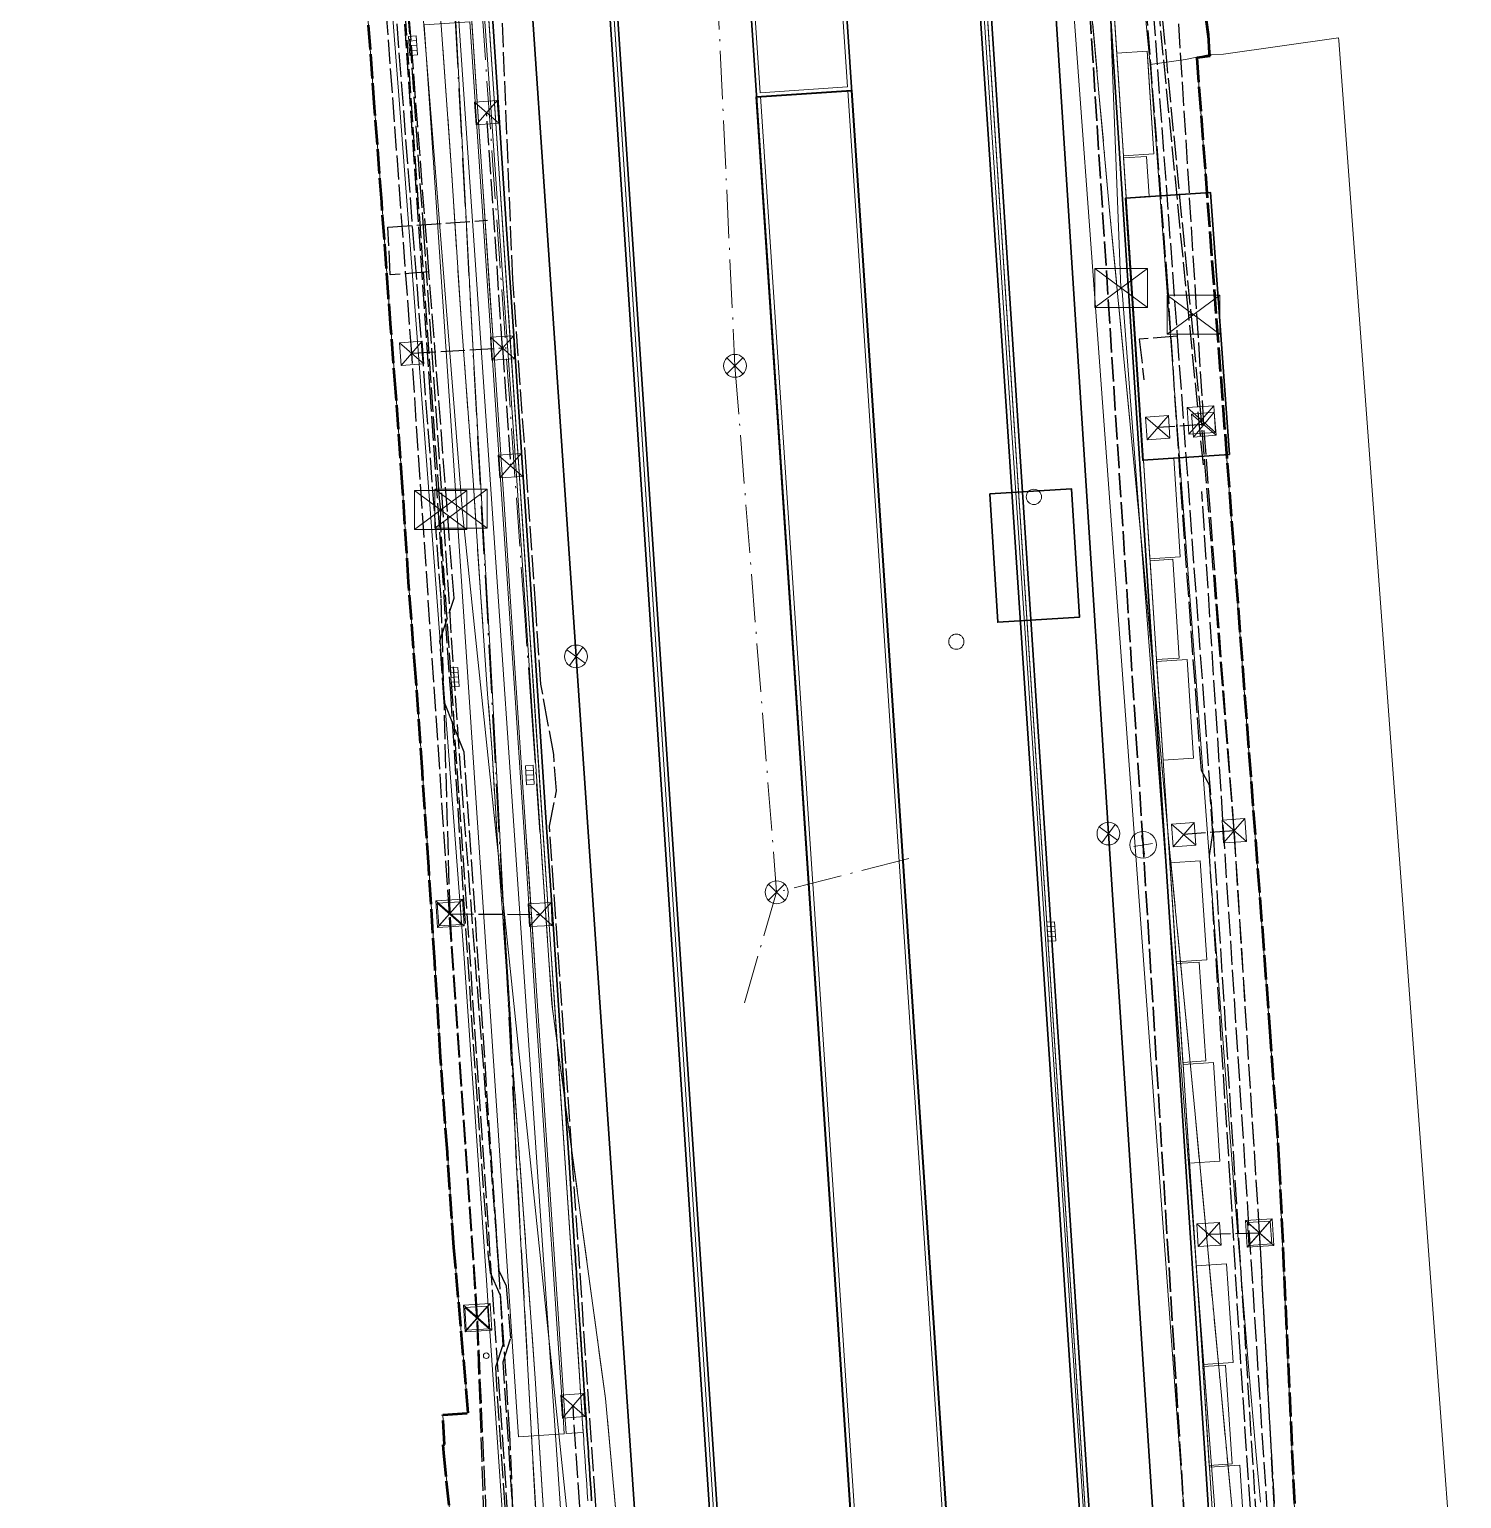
# Model space of a CAD drawing. Header units: metres. Extents: x 105014 to 106600, y 111320 to 118425.
# Drawn here: x 105847.7 to 105922.9, y 117466.5 to 117543.6 of the extents above; entities that cross this region are included whole.
import ezdxf

# ---------------------------------------------------------------- set-up
doc = ezdxf.new("R2010")
doc.units = ezdxf.units.M
doc.linetypes.add('DASHDOT', pattern=[3.556, 2.54, -0.508, 0, -0.508])
doc.linetypes.add('DASHED', pattern=[1.524, 1.27, -0.254])
for name, color, linetype, lineweight in [('00-BASE-LIMITE', 7, 'DASHED', 50), ('00-BASE-UE', 42, 'DASHED', 25), ('10-PAV-CALZADA-BRT', 12, 'CONTINUOUS', 30), ('10-PAV-CALZADA-MIXTA', 8, 'CONTINUOUS', 30), ('10-PAV-CICLORUTA', 76, 'CONTINUOUS', 18), ('10-PAV-ESTACION-TM', 1, 'CONTINUOUS', 40), ('10-PAV-PARADERO', 30, 'CONTINUOUS', 30), ('10-PAV-SARDINEL', 252, 'CONTINUOUS', 13), ('20-EP-ZONA-DURA', 253, 'CONTINUOUS', 13), ('20-EP-ZONA-VERDE', 84, 'CONTINUOUS', 13), ('30-RED-ENEL-NODOS', 11, 'CONTINUOUS', 13), ('30-RED-ENEL-PROY', 1, 'DASHED', 25), ('30-RED-ETB-CAMARA', 151, 'CONTINUOUS', 13), ('30-RED-ETB-EXIST', 145, 'CONTINUOUS', 13), ('30-RED-ETB-PROY', 5, 'DASHED', 25), ('30-RED-MOVISTAR-CAMARA', 141, 'CONTINUOUS', 13), ('30-RED-MOVISTAR-PROY', 4, 'DASHED', 25), ('30-RED-VANTI-EXIST', 52, 'CONTINUOUS', 13), ('30-RED-VANTI-PROY', 2, 'DASHED', 25), ('30-RED-VANTI-RETIRO', 8, 'DASHDOT', 13), ('35-RH-ACUE-MENOR-EXIST', 151, 'CONTINUOUS', 13), ('35-RH-ACUE-MENOR-PROY', 5, 'DASHED', 25), ('35-RH-ACUE-NODOS', 5, 'CONTINUOUS', 13), ('35-RH-ACUE-PJ-POZOS', 30, 'CONTINUOUS', 30), ('35-RH-PLUV-COLECTOR', 96, 'CONTINUOUS', 30), ('35-RH-PLUV-NODOS', 94, 'CONTINUOUS', 13), ('35-RH-PLUV-RETIRO', 8, 'DASHDOT', 13), ('36-RH-SAN-COLECTOR-PROY', 6, 'DASHED', 35), ('36-RH-SAN-POZOS', 216, 'CONTINUOUS', 13), ('60-PREDIAL-LOTE', 42, 'CONTINUOUS', 13)]:
    doc.layers.add(name, color=color, linetype=linetype, lineweight=lineweight)

# ---------------------------------------------------------------- blocks, each defined once
blk = doc.blocks.new('CAM_ETB_T_13')
for p, q in [((-1.375, -1.025), (1.375, 1.025)), ((-1.375, 1.025), (1.375, -1.025))]:
    blk.add_line(p, q)
blk.add_lwpolyline([(-1.375, -1.025), (1.375, -1.025), (1.375, 1.025), (-1.375, 1.025)], close=True)
blk = doc.blocks.new('CAJA_ENEL')
for p, q in [((-0.6, -0.6), (0.6, 0.6)), ((-0.6, 0.6), (0.6, -0.6))]:
    blk.add_line(p, q)
blk.add_lwpolyline([(-0.6, -0.6), (0.6, -0.6), (0.6, 0.6), (-0.6, 0.6)], close=True)
blk = doc.blocks.new('POSTE')
blk.add_circle((0, 0), 0.15)
blk = doc.blocks.new('CAM_MOV_CS_276')
for p, q in [((-0.7, -0.7), (0.7, 0.7)), ((-0.7, 0.7), (0.7, -0.7))]:
    blk.add_line(p, q)
blk.add_lwpolyline([(-0.7, -0.7), (0.7, -0.7), (0.7, 0.7), (-0.7, 0.7)], close=True)
blk = doc.blocks.new('NODO_ACUE')
blk.add_circle((0, 0), 0.4)
blk = doc.blocks.new('POZO_SAN')
for p, q in [((-0.5, 0), (0.5, 0)), ((0, -0.5), (0, 0.5))]:
    blk.add_line(p, q)
blk.add_circle((0, 0), 0.7)
blk = doc.blocks.new('SUMIDERO')
for p, q in [((-0.25, -0.2), (-0.25, 0.2)), ((0, -0.2), (0, 0.2)), ((0.25, -0.2), (0.25, 0.2))]:
    blk.add_line(p, q)
blk.add_lwpolyline([(-0.5, -0.2), (0.5, -0.2), (0.5, 0.2), (-0.5, 0.2)], close=True)
blk = doc.blocks.new('POZO_PLUV')
for p, q in [((-0.42, -0.42), (0.42, 0.42)), ((-0.42, 0.42), (0.42, -0.42))]:
    blk.add_line(p, q)
blk.add_circle((0, 0), 0.6)

msp = doc.modelspace()

# ---------------------------------------------------------------- linework, layer by layer
at = {"layer": '00-BASE-LIMITE'}
for points in [[(105904.6441, 117583.7621), (105905.1299, 117578.0757), (105905.3727, 117574.8583), (105905.6335, 117571.4003), (105905.7887, 117568.2609), (105906.0363, 117562.4095), (105906.9511, 117562.5121), (105907.0411, 117562.3301), (105908.1001, 117554.5159), (105908.6411, 117550.5251), (105908.9205, 117548.6571), (105909.6341, 117543.3631), (105909.6981, 117542.3861), (105909.7195, 117542.2317), (105909.0369, 117542.1365), (105912.8605, 117491.2627), (105913.3553, 117484.2497), (105914.5071, 117458.5561)], [(105869.9409, 117464.6333), (105869.5001, 117468.8971), (105869.4775, 117469.3269), (105869.5435, 117469.3305), (105869.4575, 117470.8975), (105870.7897, 117470.9929), (105870.0383, 117479.6871), (105869.6905, 117484.6769), (105869.3379, 117489.6651), (105869.0319, 117494.6569), (105868.7159, 117499.6467), (105868.3803, 117504.6349), (105868.0359, 117509.6223), (105867.6531, 117514.6083), (105867.3403, 117519.5993), (105866.9817, 117524.5851), (105866.7245, 117527.9547), (105866.6011, 117529.5707), (105866.2423, 117534.5579), (105865.8733, 117539.5441), (105865.5063, 117544.5311)]]:
    msp.add_lwpolyline(points, dxfattribs=at)
at = {"layer": '00-BASE-UE'}
for points in [[(105904.6441, 117583.7621), (105905.1299, 117578.0757), (105905.3727, 117574.8583), (105905.6335, 117571.4003), (105905.7887, 117568.2609), (105906.0363, 117562.4095), (105906.9511, 117562.5121), (105907.0411, 117562.3301), (105908.1001, 117554.5159), (105908.6411, 117550.5251), (105908.9205, 117548.6571), (105909.6341, 117543.3631), (105909.6981, 117542.3861), (105909.7195, 117542.2317), (105909.0369, 117542.1365), (105912.8605, 117491.2627), (105913.3553, 117484.2497), (105914.5071, 117458.5561)], [(105869.9409, 117464.6333), (105869.5001, 117468.8971), (105869.4775, 117469.3269), (105869.5435, 117469.3305), (105869.4575, 117470.8975), (105870.7897, 117470.9929), (105870.0383, 117479.6871), (105869.6905, 117484.6769), (105869.3379, 117489.6651), (105869.0319, 117494.6569), (105868.7159, 117499.6467), (105868.3803, 117504.6349), (105868.0359, 117509.6223), (105867.6531, 117514.6083), (105867.3403, 117519.5993), (105866.9817, 117524.5851), (105866.7245, 117527.9547), (105866.6011, 117529.5707), (105866.2423, 117534.5579), (105865.8733, 117539.5441), (105865.5063, 117544.5311)]]:
    msp.add_lwpolyline(points, dxfattribs=at)
at = {"layer": '10-PAV-CALZADA-BRT'}
for points in [[(105905.1241, 117329.6289), (105904.1029, 117342.0577), (105893.0977, 117507.61), (105890.2717, 117550.1217), (105890.1861, 117551.4089), (105890.1003, 117552.6957), (105890.0141, 117553.9819), (105889.9273, 117555.2675), (105889.8395, 117556.5523), (105889.7507, 117557.8345), (105889.6605, 117559.1177), (105889.5687, 117560.3999), (105889.4751, 117561.6815), (105888.7606, 117574.1956), (105888.4431, 117586.7261)], [(105911.4741, 117189.2018), (105890.3867, 117381.7125), (105890.3143, 117382.3755), (105890.2423, 117383.0382), (105888.2314, 117403.603), (105886.6443, 117424.2049), (105877.8369, 117556.2667), (105875.9939, 117583.9903)], [(105882.9785, 117584.4545), (105893.5419, 117425.5473), (105895.1807, 117404.3226), (105897.2725, 117383.1377), (105904.5071, 117317.0921), (105905.2214, 117308.7833), (105905.5469, 117300.4503), (105905.4831, 117292.1111), (105905.4192, 117283.7719), (105905.7447, 117275.4389), (105906.4589, 117267.1301), (105914.9533, 117189.5829), (105916.6047, 117177.2078), (105918.8371, 117164.9242), (105921.6455, 117152.7593)], [(105897.2563, 117550.5859), (105900.0885, 117507.9806), (105918.1927, 117235.6379)]]:
    msp.add_lwpolyline(points, dxfattribs=at)
at = {"layer": '10-PAV-CALZADA-MIXTA'}
for points in [[(105875.5457, 117584.6099), (105886.1051, 117426.2769), (105887.1478, 117412.2086), (105888.3981, 117398.1573), (105888.7381, 117394.6319), (105892.1176, 117359.5874), (105907.4615, 117200.4745), (105907.5158, 117199.9117), (105907.6165, 117198.8691), (105907.7719, 117197.2638), (105907.837, 117196.5939), (105907.9283, 117195.6584), (105908.0855, 117194.0531), (105908.1621, 117193.2764), (105908.2443, 117192.4481), (105908.4933, 117189.9595), (105909.0761, 117184.4347), (105909.5779, 117180.0187), (105910.2369, 117174.7261), (105910.8755, 117170.1035), (105911.6759, 117164.9269), (105912.4919, 117160.2355)], [(105901.8511, 117584.4067), (105901.9395, 117583.2057), (105902.0259, 117582.0057), (105902.1107, 117580.8065), (105902.1937, 117579.6085), (105902.2757, 117578.4087), (105902.3561, 117577.2133), (105902.4357, 117576.0191), (105902.5145, 117574.8259), (105902.5929, 117573.6337), (105902.6709, 117572.4427), (105908.8355, 117478.3238), (105909.4537, 117468.8855), (105910.3257, 117455.5724), (105911.9269, 117431.1261), (105912.5804, 117421.1473), (105913.4026, 117408.5933), (105915.2515, 117380.3655), (105916.0827, 117367.6759), (105916.7363, 117357.6973), (105917.8277, 117341.0329), (105918.4813, 117331.0543)], [(105918.4665, 117235.6525), (105896.4343, 117572.0341), (105896.3563, 117573.2251), (105896.2781, 117574.4161), (105896.1993, 117575.6071), (105896.1199, 117576.7979), (105896.0397, 117577.9887), (105895.9585, 117579.1795), (105895.8759, 117580.3703), (105895.7919, 117581.5609), (105895.7061, 117582.7513), (105895.6183, 117583.9417)], [(105877.2645, 117466.3871), (105877.2351, 117466.8277), (105877.2057, 117467.2681), (105877.1763, 117467.7087), (105877.1469, 117468.1491), (105877.1225, 117468.5133), (105877.1077, 117468.7335), (105877.0931, 117468.9537), (105877.0783, 117469.1739), (105877.0635, 117469.3943), (105877.0489, 117469.6145), (105877.0341, 117469.8347), (105877.0195, 117470.0549), (105877.0047, 117470.2751), (105876.9899, 117470.4955), (105876.9753, 117470.7157), (105876.9605, 117470.9359), (105876.9459, 117471.1561), (105876.9311, 117471.3763), (105876.9163, 117471.5967), (105876.9017, 117471.8169), (105876.8939, 117471.9319), (105876.8867, 117472.0419), (105876.8793, 117472.1521), (105876.8719, 117472.2621), (105876.8645, 117472.3723), (105876.8571, 117472.4825), (105876.8499, 117472.5925), (105876.8425, 117472.7027), (105876.8351, 117472.8127), (105876.8277, 117472.9229), (105876.8205, 117473.0331), (105876.8131, 117473.1431), (105876.8057, 117473.2533), (105876.7983, 117473.3633), (105876.7909, 117473.4735), (105876.7857, 117473.5525), (105876.7819, 117473.6075), (105876.7783, 117473.6625), (105876.7747, 117473.7175), (105876.7709, 117473.7727), (105876.7673, 117473.8277), (105876.7635, 117473.8829), (105876.7599, 117473.9379), (105876.7563, 117473.9929), (105876.7525, 117474.0479), (105876.7489, 117474.1031), (105876.7451, 117474.1581), (105876.7415, 117474.2131), (105876.7379, 117474.2681), (105876.7341, 117474.3233), (105876.7311, 117474.3693), (105876.7309, 117474.3727), (105876.7307, 117474.3761), (105876.7303, 117474.3795), (105876.7301, 117474.3829), (105876.7299, 117474.3865), (105876.7297, 117474.3899), (105876.7295, 117474.3933), (105876.7293, 117474.3967), (105876.7289, 117474.4001), (105876.7289, 117474.4037), (105876.7285, 117474.4071), (105876.7283, 117474.4105), (105876.7281, 117474.4139), (105876.7279, 117474.4175), (105876.7276, 117474.4219), (105876.7273, 117474.4255), (105876.7271, 117474.4294), (105876.7267, 117474.4341), (105876.7265, 117474.438), (105876.7262, 117474.4427), (105876.726, 117474.4465), (105876.7241, 117474.4733), (105876.7239, 117474.4778), (105876.7236, 117474.482), (105876.7217, 117474.5094), (105876.7214, 117474.5154), (105876.7209, 117474.5214), (105876.7205, 117474.5274), (105876.7201, 117474.5327), (105876.7197, 117474.5387), (105876.7193, 117474.5447), (105876.7189, 117474.5505), (105876.7185, 117474.5565), (105876.7181, 117474.5625), (105876.7177, 117474.5685), (105876.7173, 117474.5745), (105876.7169, 117474.5805), (105876.7165, 117474.5865), (105876.7161, 117474.5925), (105876.7157, 117474.5985), (105876.7153, 117474.6045), (105876.7149, 117474.6105), (105876.7145, 117474.6165), (105876.7141, 117474.6225), (105876.7113, 117474.6653), (105876.7081, 117474.7131), (105876.7049, 117474.7611), (105876.7017, 117474.8089), (105876.6985, 117474.8567), (105876.6953, 117474.9045), (105876.6921, 117474.9525), (105876.6889, 117475.0003), (105876.6857, 117475.0483), (105876.6825, 117475.0961), (105876.6793, 117475.1439), (105876.6761, 117475.1917), (105876.6729, 117475.2397), (105876.6697, 117475.2875), (105876.6665, 117475.3353), (105876.6617, 117475.4067), (105876.6553, 117475.5025), (105876.6489, 117475.5981), (105876.6425, 117475.6939), (105876.6361, 117475.7897), (105876.6297, 117475.8853), (105876.6233, 117475.9811), (105876.6169, 117476.0767), (105876.6105, 117476.1725), (105876.6041, 117476.2683), (105876.5977, 117476.3639), (105876.5913, 117476.4597), (105876.5849, 117476.5555), (105876.5785, 117476.6511), (105876.5721, 117476.7469), (105876.5651, 117476.8523), (105876.5523, 117477.0437), (105876.5395, 117477.2351), (105876.5267, 117477.4265), (105876.5139, 117477.6181), (105876.5011, 117477.8095), (105876.4883, 117478.0009), (105876.4755, 117478.1923), (105876.4627, 117478.3837), (105876.4499, 117478.5751), (105876.4371, 117478.7667), (105876.4243, 117478.9581), (105876.4115, 117479.1495), (105876.3987, 117479.3409), (105876.3859, 117479.5323), (105876.3731, 117479.7239), (105876.0783, 117484.1357), (105875.6689, 117490.2617), (105875.2593, 117496.3877), (105874.8499, 117502.5137), (105874.4405, 117508.6399), (105874.0309, 117514.7659), (105873.6215, 117520.8919), (105873.2121, 117527.0181), (105872.8027, 117533.1441), (105872.3931, 117539.2701), (105871.9837, 117545.3963)]]:
    msp.add_lwpolyline(points, dxfattribs=at)
at = {"layer": '10-PAV-CICLORUTA'}
msp.add_lwpolyline([(105871.4149, 117535.9133), (105871.9901, 117527.3077), (105872.5653, 117518.7021), (105873.1405, 117510.0965), (105873.7157, 117501.4909), (105874.2909, 117492.8853), (105874.8661, 117484.2797), (105875.4413, 117475.6741), (105875.7651, 117470.8283), (105875.8075, 117470.1945), (105875.8271, 117469.9013), (105873.4323, 117469.7413), (105872.3577, 117485.8187), (105871.1905, 117503.2833), (105870.0231, 117520.7479), (105868.8559, 117538.2125), (105868.4773, 117543.8761), (105870.8719, 117544.0361), (105871.4149, 117535.9133)], close=True, dxfattribs=at)
at = {"layer": '10-PAV-ESTACION-TM'}
msp.add_lwpolyline([(105893.8108, 117421.5582), (105893.4188, 117427.3986), (105891.9474, 117449.5341), (105891.2442, 117460.1119), (105885.9274, 117540.0936), (105890.9161, 117540.4274), (105893.0977, 117507.61), (105898.5115, 117426.1701), (105898.7997, 117421.8891), (105898.7961, 117421.8889), (105898.709, 117421.8831), (105893.8152, 117421.5569), (105893.8108, 117421.5582)], close=True, dxfattribs=at)
at = {"layer": '10-PAV-PARADERO'}
msp.add_lwpolyline([(105910.7614, 117521.3162), (105906.1988, 117521.0173), (105905.2973, 117534.7789), (105909.7577, 117535.08), (105910.7614, 117521.3162)], close=True, dxfattribs=at)
at = {"layer": '10-PAV-SARDINEL'}
for points in [[(105907.4615, 117200.4745), (105892.1176, 117359.5874), (105888.7381, 117394.6319), (105888.3981, 117398.1573), (105888.1553, 117400.7107), (105887.9194, 117403.2647), (105887.6904, 117405.8194), (105887.4682, 117408.3746), (105887.2528, 117410.9305), (105887.0444, 117413.4869), (105886.8428, 117416.0439), (105886.6481, 117418.6014), (105886.4602, 117421.1594), (105886.2792, 117423.7179), (105886.1051, 117426.2769), (105875.5457, 117584.6099)], [(105875.7453, 117584.6233), (105886.3047, 117426.2904), (105886.4788, 117423.7318), (105886.6597, 117421.1738), (105886.8475, 117418.6163), (105887.0422, 117416.0594), (105887.2438, 117413.5029), (105887.4522, 117410.947), (105887.6675, 117408.3917), (105887.8896, 117405.837), (105888.1186, 117403.2829), (105888.3545, 117400.7294), (105888.5972, 117398.1764), (105888.9372, 117394.6511), (105892.3167, 117359.6066), (105907.6606, 117200.4937)], [(105911.2753, 117189.18), (105890.1879, 117381.6908), (105888.9372, 117394.6511), (105888.5972, 117398.1764), (105888.3545, 117400.7294), (105888.1186, 117403.2829), (105887.8896, 117405.837), (105887.6675, 117408.3917), (105887.4522, 117410.947), (105887.2438, 117413.5029), (105887.0422, 117416.0594), (105886.8475, 117418.6163), (105886.6597, 117421.1738), (105886.4788, 117423.7318), (105886.3107, 117426.2019), (105886.3048, 117426.2904), (105877.6373, 117556.2534), (105875.7943, 117583.977)], [(105875.9939, 117583.9903), (105877.8369, 117556.2667), (105886.6443, 117424.2049), (105886.8195, 117421.6279), (105887.0013, 117419.0514), (105887.1897, 117416.4754), (105887.3848, 117413.8999), (105887.5865, 117411.3249), (105887.7948, 117408.7504), (105888.0098, 117406.1764), (105888.2314, 117403.603), (105888.4596, 117401.0302), (105888.6944, 117398.458), (105888.9358, 117395.8864), (105889.1839, 117393.3154), (105889.4386, 117390.7451), (105889.6999, 117388.1755), (105889.9678, 117385.6065), (105890.2423, 117383.0382), (105890.3143, 117382.3755), (105890.3867, 117381.7125), (105911.4741, 117189.2018)], [(105918.4813, 117331.0543), (105917.8277, 117341.0329), (105916.7363, 117357.6973), (105916.0827, 117367.6759), (105915.2515, 117380.3655), (105913.4026, 117408.5933), (105912.5804, 117421.1473), (105911.9269, 117431.1261), (105910.3257, 117455.5724), (105909.4537, 117468.8855), (105908.8355, 117478.3238), (105902.6709, 117572.4427), (105902.5929, 117573.6337), (105902.5145, 117574.8259), (105902.4357, 117576.0191), (105902.3561, 117577.2133), (105902.2757, 117578.4087), (105902.1937, 117579.6085), (105902.1107, 117580.8065), (105902.0259, 117582.0057), (105901.9395, 117583.2057), (105901.8511, 117584.4067)], [(105902.0506, 117584.4216), (105902.139, 117583.2203), (105902.2254, 117582.02), (105902.3102, 117580.8205), (105902.3932, 117579.6222), (105902.4752, 117578.4222), (105902.5557, 117577.2267), (105902.6353, 117576.0324), (105902.7141, 117574.8391), (105902.7925, 117573.6468), (105902.8705, 117572.4558), (105909.0351, 117478.3369), (105909.6533, 117468.8986), (105910.5253, 117455.5855), (105912.1265, 117431.1392), (105912.78, 117421.1604), (105913.6022, 117408.6064), (105915.4511, 117380.3786), (105916.2823, 117367.689), (105916.9359, 117357.7104), (105918.0273, 117341.046), (105918.6809, 117331.0674)], [(105918.2669, 117235.6394), (105896.2347, 117572.021), (105896.1567, 117573.212), (105896.0785, 117574.403), (105895.9997, 117575.5939), (105895.9204, 117576.7846), (105895.8402, 117577.9752), (105895.759, 117579.1658), (105895.6764, 117580.3564), (105895.5924, 117581.5467), (105895.5066, 117582.7368), (105895.4189, 117583.9269)], [(105895.6183, 117583.9417), (105895.7061, 117582.7513), (105895.7919, 117581.5609), (105895.8759, 117580.3703), (105895.9585, 117579.1795), (105896.0397, 117577.9887), (105896.1199, 117576.7979), (105896.1993, 117575.6071), (105896.2781, 117574.4161), (105896.3563, 117573.2251), (105896.4343, 117572.0341), (105918.4665, 117235.6525)], [(105918.1927, 117235.6379), (105900.0885, 117507.9806), (105897.2563, 117550.5859)], [(105897.4559, 117550.5992), (105900.2881, 117507.9939), (105909.8176, 117364.6403)], [(105877.065, 117466.3738), (105877.0355, 117466.8144), (105877.0061, 117467.2548), (105876.9767, 117467.6954), (105876.9473, 117468.1358), (105876.923, 117468.4999), (105876.9082, 117468.7202), (105876.8936, 117468.9404), (105876.8788, 117469.1605), (105876.8639, 117469.381), (105876.8494, 117469.6012), (105876.8346, 117469.8214), (105876.82, 117470.0416), (105876.8052, 117470.2617), (105876.7903, 117470.4822), (105876.7758, 117470.7024), (105876.761, 117470.9226), (105876.7464, 117471.1428), (105876.7316, 117471.3629), (105876.7167, 117471.5834), (105876.7022, 117471.8036), (105876.6944, 117471.9186), (105876.6871, 117472.0287), (105876.6798, 117472.1387), (105876.6724, 117472.2487), (105876.6649, 117472.3589), (105876.6575, 117472.4693), (105876.6503, 117472.5793), (105876.643, 117472.6893), (105876.6356, 117472.7993), (105876.6281, 117472.9097), (105876.621, 117473.0199), (105876.6136, 117473.1297), (105876.6081, 117473.2186), (105876.6062, 117473.2399), (105876.6055, 117473.2533), (105876.5988, 117473.3499), (105876.5913, 117473.4603), (105876.5862, 117473.5391), (105876.5824, 117473.5941), (105876.5787, 117473.6494), (105876.5752, 117473.7041), (105876.5714, 117473.7593), (105876.5678, 117473.8143), (105876.564, 117473.8695), (105876.5603, 117473.9248), (105876.5568, 117473.9795), (105876.553, 117474.0345), (105876.5494, 117474.0897), (105876.5456, 117474.1447), (105876.5419, 117474.2), (105876.5384, 117474.2547), (105876.5346, 117474.31), (105876.5319, 117474.3527), (105876.5316, 117474.3566), (105876.5311, 117474.3624), (105876.5306, 117474.3678), (105876.5305, 117474.3721), (105876.5302, 117474.3764), (105876.53, 117474.3829), (105876.529, 117474.3976), (105876.5284, 117474.4047), (105876.528, 117474.4105), (105876.5274, 117474.4176), (105876.527, 117474.4246), (105876.5267, 117474.4285), (105876.5265, 117474.4326), (105876.5246, 117474.4592), (105876.5242, 117474.4666), (105876.5221, 117474.4975), (105876.5217, 117474.5044), (105876.5213, 117474.5081), (105876.521, 117474.5132), (105876.5206, 117474.5185), (105876.5201, 117474.5254), (105876.5198, 117474.5312), (105876.5194, 117474.537), (105876.5189, 117474.5432), (105876.5185, 117474.5492), (105876.5181, 117474.5552), (105876.5177, 117474.5612), (105876.5173, 117474.5672), (105876.5169, 117474.5732), (105876.5165, 117474.5792), (105876.5161, 117474.5852), (105876.5157, 117474.5912), (105876.5153, 117474.5972), (105876.5149, 117474.6032), (105876.5145, 117474.6093), (105876.5117, 117474.6521), (105876.5085, 117474.6998), (105876.5053, 117474.7478), (105876.5021, 117474.7955), (105876.4989, 117474.8433), (105876.4957, 117474.8912), (105876.4925, 117474.9392), (105876.4893, 117474.987), (105876.4861, 117475.035), (105876.4829, 117475.0827), (105876.4797, 117475.1305), (105876.4765, 117475.1784), (105876.4733, 117475.2264), (105876.4701, 117475.2741), (105876.467, 117475.3219), (105876.4622, 117475.3934), (105876.4557, 117475.4892), (105876.4493, 117475.5848), (105876.4429, 117475.6806), (105876.4365, 117475.7764), (105876.4301, 117475.872), (105876.4237, 117475.9678), (105876.4173, 117476.0634), (105876.4109, 117476.1592), (105876.4045, 117476.255), (105876.3981, 117476.3506), (105876.3917, 117476.4464), (105876.3853, 117476.5422), (105876.3789, 117476.6378), (105876.3725, 117476.7336), (105876.3655, 117476.839), (105876.3527, 117477.0304), (105876.3399, 117477.2218), (105876.3271, 117477.4132), (105876.3143, 117477.6048), (105876.3015, 117477.7962), (105876.2887, 117477.9876), (105876.2759, 117478.179), (105876.2631, 117478.3704), (105876.2503, 117478.5618), (105876.2375, 117478.7534), (105876.2247, 117478.9448), (105876.2119, 117479.1362), (105876.1991, 117479.3276), (105876.1863, 117479.519), (105876.1735, 117479.7106), (105875.8787, 117484.1224), (105875.4693, 117490.2484), (105875.0597, 117496.3744), (105874.6503, 117502.5004), (105874.2409, 117508.6266), (105873.8313, 117514.7526), (105873.4219, 117520.8786), (105873.0125, 117527.0048), (105872.6031, 117533.1308), (105872.1935, 117539.2568), (105871.7841, 117545.383)], [(105871.9837, 117545.3963), (105872.3931, 117539.2701), (105872.8027, 117533.1441), (105873.2121, 117527.0181), (105873.6215, 117520.8919), (105874.0309, 117514.7659), (105874.4405, 117508.6399), (105874.8499, 117502.5137), (105875.2593, 117496.3877), (105875.6689, 117490.2617), (105876.0783, 117484.1357), (105876.3731, 117479.7239), (105876.3859, 117479.5323), (105876.3987, 117479.3409), (105876.4115, 117479.1495), (105876.4243, 117478.9581), (105876.4371, 117478.7667), (105876.4499, 117478.5751), (105876.4627, 117478.3837), (105876.4755, 117478.1923), (105876.4883, 117478.0009), (105876.5011, 117477.8095), (105876.5139, 117477.6181), (105876.5267, 117477.4265), (105876.5395, 117477.2351), (105876.5523, 117477.0437), (105876.5651, 117476.8523), (105876.5721, 117476.7469), (105876.5785, 117476.6511), (105876.5849, 117476.5555), (105876.5913, 117476.4597), (105876.5977, 117476.3639), (105876.6041, 117476.2683), (105876.6105, 117476.1725), (105876.6169, 117476.0767), (105876.6233, 117475.9811), (105876.6297, 117475.8853), (105876.6361, 117475.7897), (105876.6425, 117475.6939), (105876.6489, 117475.5981), (105876.6553, 117475.5025), (105876.6617, 117475.4067), (105876.6665, 117475.3353), (105876.6697, 117475.2875), (105876.6729, 117475.2397), (105876.6761, 117475.1917), (105876.6793, 117475.1439), (105876.6825, 117475.0961), (105876.6857, 117475.0483), (105876.6889, 117475.0003), (105876.6921, 117474.9525), (105876.6953, 117474.9045), (105876.6985, 117474.8567), (105876.7017, 117474.8089), (105876.7049, 117474.7611), (105876.7081, 117474.7131), (105876.7113, 117474.6653), (105876.7141, 117474.6225), (105876.7145, 117474.6165), (105876.7149, 117474.6105), (105876.7153, 117474.6045), (105876.7157, 117474.5985), (105876.7161, 117474.5925), (105876.7165, 117474.5865), (105876.7169, 117474.5805), (105876.7173, 117474.5745), (105876.7177, 117474.5685), (105876.7181, 117474.5625), (105876.7185, 117474.5565), (105876.7189, 117474.5505), (105876.7193, 117474.5447), (105876.7197, 117474.5387), (105876.7201, 117474.5327), (105876.7205, 117474.5274), (105876.7209, 117474.5214), (105876.7214, 117474.5154), (105876.7217, 117474.5094), (105876.7236, 117474.482), (105876.7239, 117474.4778), (105876.7241, 117474.4733), (105876.726, 117474.4465), (105876.7262, 117474.4427), (105876.7265, 117474.438), (105876.7267, 117474.4341), (105876.7271, 117474.4294), (105876.7273, 117474.4255), (105876.7276, 117474.4219), (105876.7279, 117474.4175), (105876.7281, 117474.4139), (105876.7283, 117474.4105), (105876.7285, 117474.4071), (105876.7289, 117474.4037), (105876.7289, 117474.4001), (105876.7293, 117474.3967), (105876.7295, 117474.3933), (105876.7297, 117474.3899), (105876.7299, 117474.3865), (105876.7301, 117474.3829), (105876.7303, 117474.3795), (105876.7307, 117474.3761), (105876.7309, 117474.3727), (105876.7311, 117474.3693), (105876.7341, 117474.3233), (105876.7379, 117474.2681), (105876.7415, 117474.2131), (105876.7451, 117474.1581), (105876.7489, 117474.1031), (105876.7525, 117474.0479), (105876.7563, 117473.9929), (105876.7599, 117473.9379), (105876.7635, 117473.8829), (105876.7673, 117473.8277), (105876.7709, 117473.7727), (105876.7747, 117473.7175), (105876.7783, 117473.6625), (105876.7819, 117473.6075), (105876.7857, 117473.5525), (105876.7909, 117473.4735), (105876.7983, 117473.3633), (105876.8057, 117473.2533), (105876.8131, 117473.1431), (105876.8205, 117473.0331), (105876.8277, 117472.9229), (105876.8351, 117472.8127), (105876.8425, 117472.7027), (105876.8499, 117472.5925), (105876.8571, 117472.4825), (105876.8645, 117472.3723), (105876.8719, 117472.2621), (105876.8793, 117472.1521), (105876.8867, 117472.0419), (105876.8939, 117471.9319), (105876.9017, 117471.8169), (105876.9163, 117471.5967), (105876.9311, 117471.3763), (105876.9459, 117471.1561), (105876.9605, 117470.9359), (105876.9753, 117470.7157), (105876.9899, 117470.4955), (105877.0047, 117470.2751), (105877.0195, 117470.0549), (105877.0341, 117469.8347), (105877.0489, 117469.6145), (105877.0635, 117469.3943), (105877.0783, 117469.1739), (105877.0931, 117468.9537), (105877.1077, 117468.7335), (105877.1225, 117468.5133), (105877.1469, 117468.1491), (105877.1763, 117467.7087), (105877.2057, 117467.2681), (105877.2351, 117466.8277), (105877.2645, 117466.3871)]]:
    msp.add_lwpolyline(points, dxfattribs=at)
for points in [[(105894.0155, 117421.5717), (105893.816, 117421.558), (105893.7219, 117422.8924), (105893.5419, 117425.5473), (105885.9274, 117540.0936), (105886.127, 117540.107), (105893.7415, 117425.5607), (105893.9214, 117422.9062), (105894.0155, 117421.5717)], [(105898.7961, 117421.8889), (105898.5965, 117421.8757), (105892.8981, 117507.5967), (105890.7165, 117540.414), (105890.9161, 117540.4274), (105893.0977, 117507.61), (105898.7961, 117421.8889)]]:
    msp.add_lwpolyline(points, close=True, dxfattribs=at)
at = {"layer": '20-EP-ZONA-DURA'}
for points in [[(105908.9205, 117548.6571), (105909.6341, 117543.3631), (105909.6981, 117542.3861), (105909.7195, 117542.2317), (105909.0369, 117542.1365), (105909.5682, 117535.0672), (105905.338, 117534.7816), (105905.3369, 117534.7979), (105906.5345, 117534.8763), (105906.3971, 117536.9717), (105905.1997, 117536.8933), (105905.1933, 117536.9931), (105906.7893, 117537.0977), (105906.4494, 117542.2865), (105906.4363, 117542.4861), (105904.8403, 117542.3815), (105902.8705, 117572.4558)], [(105869.9409, 117464.6333), (105869.5001, 117468.8971), (105869.4775, 117469.3269), (105869.5435, 117469.3305), (105869.4575, 117470.8975), (105870.7897, 117470.9929), (105870.0383, 117479.6871), (105869.6905, 117484.6769), (105869.3379, 117489.6651), (105869.0319, 117494.6569), (105868.7159, 117499.6467), (105868.3803, 117504.6349), (105868.0359, 117509.6223), (105867.6531, 117514.6083), (105867.3403, 117519.5993), (105866.9817, 117524.5851), (105866.7245, 117527.9547), (105866.6011, 117529.5707), (105866.2423, 117534.5579), (105865.8733, 117539.5441), (105865.5063, 117544.5311)], [(105870.9395, 117544.5257), (105871.5147, 117535.9201), (105871.9255, 117529.7741), (105872.0899, 117527.3145), (105872.6651, 117518.7087), (105873.2403, 117510.1031), (105873.8155, 117501.4975), (105873.9276, 117499.8197), (105874.3905, 117492.8919), (105874.9657, 117484.2863), (105875.5409, 117475.6807), (105875.8649, 117470.8349), (105875.9073, 117470.2011), (105875.9269, 117469.9081), (105876.8249, 117469.9681), (105876.8346, 117469.8214), (105876.8494, 117469.6012), (105876.8639, 117469.381), (105876.8788, 117469.1605), (105876.8936, 117468.9404), (105876.9082, 117468.7202), (105876.923, 117468.4999), (105876.9473, 117468.1358), (105876.9767, 117467.6954), (105877.0061, 117467.2548), (105877.0355, 117466.8144), (105877.065, 117466.3738)], [(105911.6389, 117463.0563), (105911.2989, 117468.2451), (105909.7029, 117468.1407), (105909.6963, 117468.2405), (105910.8937, 117468.3189), (105910.5539, 117473.5077), (105909.3565, 117473.4293), (105909.3499, 117473.5291), (105910.9461, 117473.6337), (105910.6061, 117478.8225), (105909.0101, 117478.7181), (105908.6571, 117484.1065), (105910.2533, 117484.2109), (105909.9135, 117489.3999), (105908.3173, 117489.2953), (105908.3107, 117489.3951), (105909.5081, 117489.4735), (105909.1683, 117494.6625), (105907.9709, 117494.5839), (105907.9643, 117494.6837), (105909.5605, 117494.7883), (105909.2207, 117499.9771), (105907.6245, 117499.8727), (105907.2715, 117505.2611), (105908.8677, 117505.3657), (105908.5279, 117510.5545), (105906.9317, 117510.4501), (105906.9251, 117510.5497), (105908.1227, 117510.6283), (105907.7827, 117515.8171), (105906.5853, 117515.7387), (105906.5787, 117515.8385), (105908.1749, 117515.9429), (105907.8356, 117521.1245), (105910.6025, 117521.3058), (105910.6025, 117521.3058), (105912.8605, 117491.2627), (105913.3553, 117484.2497), (105914.5071, 117458.5561)]]:
    msp.add_lwpolyline(points, dxfattribs=at)
for points in [[(105884.0574, 117571.2404), (105888.6786, 117571.5486), (105888.755, 117570.0115), (105888.845, 117568.3417), (105888.9421, 117566.6724), (105889.0462, 117565.0034), (105889.1574, 117563.335), (105889.2756, 117561.6672), (105889.3692, 117560.3855), (105889.461, 117559.1036), (105889.5512, 117557.8206), (105889.64, 117556.5386), (105889.7278, 117555.254), (105889.8146, 117553.9685), (105889.9007, 117552.6824), (105889.9865, 117551.3956), (105890.0721, 117550.1084), (105890.7032, 117540.6137), (105886.1137, 117540.3066), (105885.5179, 117549.2688), (105884.0574, 117571.2404)], [(105896.4741, 117568.3667), (105909.8176, 117364.6403), (105900.2881, 117507.9939), (105897.4559, 117550.5992), (105897.3703, 117551.8868), (105897.2845, 117553.1751), (105897.1981, 117554.4638), (105897.1108, 117555.7531), (105897.0226, 117557.0432), (105896.9332, 117558.3356), (105896.8424, 117559.6271), (105896.75, 117560.919), (105896.6556, 117562.2117), (105896.5591, 117563.5046), (105896.4601, 117564.7982), (105896.3587, 117566.0922), (105896.2545, 117567.3866), (105896.1747, 117568.3471), (105896.4741, 117568.3667)], [(105870.8719, 117544.0361), (105868.4773, 117543.8761), (105868.8559, 117538.2125), (105870.0231, 117520.7479), (105871.1905, 117503.2833), (105872.3577, 117485.8187), (105873.4323, 117469.7413), (105875.8271, 117469.9013), (105875.8075, 117470.1945), (105875.7651, 117470.8283), (105875.4413, 117475.6741), (105874.8661, 117484.2797), (105874.2909, 117492.8853), (105873.7157, 117501.4909), (105873.1405, 117510.0965), (105872.5653, 117518.7021), (105871.9901, 117527.3077), (105871.4149, 117535.9133), (105870.8719, 117544.0361)]]:
    msp.add_lwpolyline(points, close=True, dxfattribs=at)
at = {"layer": '20-EP-ZONA-VERDE'}
msp.add_lwpolyline([(105871.5161, 117549.3935), (105872.1097, 117540.5131), (105872.6333, 117532.6797), (105873.1567, 117524.8463), (105873.6803, 117517.0129), (105874.2039, 117509.1795), (105874.7275, 117501.3461), (105875.2511, 117493.5127), (105875.7747, 117485.6793), (105876.2983, 117477.8459), (105876.5687, 117473.8001), (105876.6439, 117472.6737), (105876.7193, 117471.5473), (105876.7945, 117470.4207), (105876.8249, 117469.9681), (105875.9269, 117469.9081), (105875.9073, 117470.2011), (105875.8649, 117470.8349), (105875.5409, 117475.6807), (105874.9657, 117484.2863), (105874.3905, 117492.8919), (105873.8155, 117501.4975), (105873.2403, 117510.1031), (105872.6651, 117518.7087), (105872.0899, 117527.3145), (105871.5147, 117535.9201), (105870.6181, 117549.3329)], dxfattribs=at)
for points in [[(105906.7893, 117537.0977), (105905.1933, 117536.9931), (105904.8403, 117542.3815), (105906.4363, 117542.4861), (105906.7893, 117537.0977)], [(105906.5345, 117534.8763), (105905.3369, 117534.7979), (105905.1997, 117536.8933), (105906.3971, 117536.9717), (105906.5345, 117534.8763)], [(105908.1749, 117515.9429), (105906.5787, 117515.8385), (105906.2389, 117521.0273), (105907.8351, 117521.1319), (105908.1749, 117515.9429)], [(105908.1227, 117510.6283), (105906.9251, 117510.5497), (105906.5853, 117515.7387), (105907.7827, 117515.8171), (105908.1227, 117510.6283)], [(105908.8677, 117505.3657), (105907.2715, 117505.2611), (105906.9317, 117510.4501), (105908.5279, 117510.5545), (105908.8677, 117505.3657)], [(105909.5605, 117494.7883), (105907.9643, 117494.6837), (105907.6245, 117499.8727), (105909.2207, 117499.9771), (105909.5605, 117494.7883)], [(105909.5081, 117489.4735), (105908.3107, 117489.3951), (105907.9709, 117494.5839), (105909.1683, 117494.6625), (105909.5081, 117489.4735)], [(105910.2533, 117484.2109), (105908.6571, 117484.1065), (105908.3173, 117489.2953), (105909.9135, 117489.3999), (105910.2533, 117484.2109)], [(105910.9461, 117473.6337), (105909.3499, 117473.5291), (105909.0101, 117478.7181), (105910.6061, 117478.8225), (105910.9461, 117473.6337)], [(105910.8937, 117468.3189), (105909.6963, 117468.2405), (105909.3565, 117473.4293), (105910.5539, 117473.5077), (105910.8937, 117468.3189)], [(105911.6389, 117463.0563), (105910.0427, 117462.9517), (105909.7029, 117468.1407), (105911.2989, 117468.2451), (105911.6389, 117463.0563)]]:
    msp.add_lwpolyline(points, close=True, dxfattribs=at)
at = {"layer": '30-RED-ENEL-PROY'}
for points in [[(105867.8207, 117526.6315), (105865.2877, 117560.6687)], [(105909.4129, 117522.8841), (105907.8207, 117548.2591)], [(105872.5883, 117526.9093), (105871.7537, 117539.2609)], [(105867.8207, 117526.6315), (105872.5883, 117526.9093)], [(105872.5883, 117526.9093), (105873.0047, 117520.7253)], [(105869.7983, 117497.1997), (105867.8207, 117526.6315)], [(105909.4129, 117522.8841), (105906.9911, 117522.7275)], [(105911.0079, 117501.5615), (105909.4129, 117522.8841)], [(105911.0079, 117501.5615), (105908.3473, 117501.3587)], [(105912.3359, 117480.4279), (105911.0079, 117501.5615)], [(105871.2455, 117475.9713), (105869.7983, 117497.1997)], [(105869.7983, 117497.1997), (105874.5687, 117497.1631)], [(105912.3359, 117480.4279), (105909.6757, 117480.3623)], [(105913.6947, 117455.5883), (105912.3359, 117480.4279)], [(105871.8951, 117457.7735), (105871.2455, 117475.9713)], [(105877.1577, 117458.4655), (105876.2879, 117471.3689)]]:
    msp.add_lwpolyline(points, dxfattribs=at)
at = {"layer": '30-RED-ETB-EXIST'}
for points in [[(105905.056, 117530.094), (105903.932, 117559.181), (105905.459, 117559.24)], [(105870.406, 117518.474), (105870.462, 117518.495), (105867.361, 117557.78), (105867.845, 117556.845)], [(105910.315, 117461.877), (105910.258, 117462.471), (105905.128, 117529.886), (105905.068, 117530.062)], [(105876.952, 117456.101), (105876.978, 117456.182), (105870.468, 117518.428), (105870.462, 117518.495), (105870.406, 117518.474)]]:
    msp.add_lwpolyline(points, dxfattribs=at)
at = {"layer": '30-RED-ETB-PROY'}
for points in [[(105908.868, 117528.665), (105908.614, 117528.64), (105905.666, 117558.73), (105905.459, 117559.24)], [(105869.34, 117518.407), (105869.272, 117518.999), (105866.587, 117557.136), (105866.684, 117557.726)], [(105909.384, 117520.776), (105908.614, 117528.64), (105908.868, 117528.665)], [(105912.764, 117462.57), (105912.951, 117462.582), (105909.305, 117519.379)], [(105873.5, 117455.822), (105873.491, 117456.42), (105869.332, 117517.802), (105869.34, 117518.407)]]:
    msp.add_lwpolyline(points, dxfattribs=at)
at = {"layer": '30-RED-MOVISTAR-PROY'}
for points in [[(105869.3663, 117513.7927), (105861.8234, 117611.8917)], [(105909.2799, 117523.1265), (105904.7615, 117570.0691)], [(105910.9963, 117501.5747), (105909.2799, 117523.1265)], [(105869.8333, 117497.2279), (105869.3663, 117513.7927)], [(105912.3365, 117480.4413), (105910.9963, 117501.5747)], [(105871.2817, 117475.9959), (105869.8333, 117497.2279)], [(105913.3629, 117461.3237), (105912.3365, 117480.4413)], [(105872.0739, 117457.8105), (105871.2817, 117475.9959)]]:
    msp.add_lwpolyline(points, dxfattribs=at)
at = {"layer": '30-RED-VANTI-EXIST'}
for points in [[(105872.7914, 117494.1832), (105872.6207, 117496.8217), (105872.3891, 117499.8361), (105872.0359, 117505.6849), (105871.8023, 117508.7561), (105871.4497, 117513.8177), (105871.0401, 117519.9741), (105870.4151, 117528.4359), (105869.8865, 117536.5063), (105869.3491, 117544.0935), (105868.9305, 117550.5619), (105868.3307, 117559.1095), (105867.7017, 117568.4851), (105867.4712, 117571.5396)], [(105911.3751, 117461.595), (105910.8729, 117466.1183), (105908.9499, 117486.6793), (105907.5965, 117500.7689), (105906.2167, 117515.8187), (105904.4637, 117534.1197), (105903.0987, 117549.1947), (105901.8554, 117562.2905)], [(105873.1005, 117489.7075), (105873.0485, 117491.0975), (105872.6587, 117497.2087), (105872.3303, 117503.7085), (105871.9337, 117510.9779), (105871.0005, 117527.7129), (105870.1265, 117544.3755), (105869.9124, 117548.5349)], [(105873.8047, 117512.9045), (105873.2293, 117521.5131), (105871.4889, 117546.5782)], [(105874.1608, 117507.5769), (105873.8047, 117512.9045)], [(105874.8112, 117497.8463), (105874.1608, 117507.5769)], [(105876.226, 117484.7268), (105875.1705, 117492.4715), (105874.8112, 117497.8463)], [(105873.1005, 117489.7075), (105872.9049, 117492.4277), (105872.7914, 117494.1832)], [(105873.2544, 117485.5898), (105873.1005, 117489.7075)], [(105875.658, 117452.6282), (105875.6011, 117453.4685), (105875.2131, 117459.1303), (105874.6857, 117466.6595), (105874.2971, 117472.8005), (105873.6763, 117481.6985), (105873.1005, 117489.7075)], [(105874.0881, 117470.1443), (105873.6967, 117477.3481), (105873.2933, 117484.5505), (105873.2544, 117485.5898)], [(105877.9947, 117471.7495), (105876.226, 117484.7268)], [(105879.9959, 117449.9213), (105877.9947, 117471.7495)], [(105874.0926, 117470.0655), (105874.0881, 117470.1443)], [(105875.658, 117452.6282), (105875.3109, 117455.5029), (105874.7099, 117460.8493), (105874.5677, 117462.1223), (105874.0926, 117470.0655)]]:
    msp.add_lwpolyline(points, dxfattribs=at)
at = {"layer": '30-RED-VANTI-PROY'}
for points in [[(105865.5239, 117571.8557), (105866.3003, 117560.5977), (105867.3319, 117545.4373), (105868.7533, 117524.8455), (105869.8471, 117508.8271), (105870.5367, 117497.9585), (105871.1677, 117488.6345), (105871.8205, 117479.3871), (105871.9361, 117478.3695), (105872.4565, 117477.1891), (105872.6015, 117474.5643), (105872.2125, 117473.3933), (105872.9794, 117461.8705)], [(105873.3905, 117461.8967), (105872.6261, 117473.6709), (105873.0245, 117474.9115), (105872.7963, 117477.6553), (105872.4185, 117478.4477), (105870.4215, 117504.3455), (105868.4695, 117532.7503), (105866.4313, 117561.4417), (105865.9327, 117571.8888)], [(105911.3751, 117461.595), (105912.0553, 117462.9273), (105911.3271, 117473.9593), (105910.8107, 117482.9491), (105909.7119, 117500.2421), (105909.8755, 117501.4313), (105909.7123, 117503.9631), (105909.2823, 117504.7207), (105908.2703, 117518.5863), (105907.5207, 117530.1599), (105906.2213, 117547.0719), (105904.5733, 117546.9541), (105903.6186, 117561.3107)], [(105874.331, 117513.2459), (105873.8415, 117520.4213), (105873.1263, 117530.5197), (105872.4883, 117546.2333)], [(105874.9734, 117507.2308), (105874.6029, 117509.2601), (105874.331, 117513.2459)], [(105876.2224, 117484.7793), (105875.0587, 117501.7939), (105875.4133, 117503.6539), (105875.2783, 117505.5605), (105874.9734, 117507.2308)], [(105876.226, 117484.7268), (105876.2224, 117484.7793)], [(105883.0268, 117391.8966), (105882.1765, 117400.7679), (105881.9243, 117407.0547), (105878.8975, 117444.6351), (105879.1011, 117447.0931), (105878.9751, 117449.0347), (105878.4405, 117450.8797), (105878.1051, 117456.3279), (105877.4629, 117466.4137), (105876.2873, 117483.8307), (105876.226, 117484.7268)]]:
    msp.add_lwpolyline(points, dxfattribs=at)
at = {"layer": '30-RED-VANTI-RETIRO'}
for points in [[(105872.7914, 117494.1832), (105872.6207, 117496.8217), (105872.3891, 117499.8361), (105872.0359, 117505.6849), (105871.8023, 117508.7561), (105871.4497, 117513.8177), (105871.0401, 117519.9741), (105870.4151, 117528.4359), (105869.8865, 117536.5063), (105869.3491, 117544.0935), (105868.9305, 117550.5619), (105868.3307, 117559.1095), (105867.7017, 117568.4851), (105867.4712, 117571.5396)], [(105911.3751, 117461.595), (105910.8729, 117466.1183), (105908.9499, 117486.6793), (105907.5965, 117500.7689), (105906.2167, 117515.8187), (105904.4637, 117534.1197), (105903.0987, 117549.1947), (105901.8554, 117562.2905)], [(105872.7914, 117494.1832), (105869.8487, 117548.7949)], [(105873.7521, 117512.8632), (105871.368, 117546.6468)], [(105874.123, 117507.5998), (105873.7521, 117512.8632)], [(105874.8112, 117497.8463), (105874.123, 117507.5998)], [(105876.2224, 117484.7793), (105875.2059, 117492.2529), (105874.8112, 117497.8463)], [(105873.2544, 117485.5898), (105872.7914, 117494.1832)], [(105873.1005, 117489.7075), (105872.9049, 117492.4277), (105872.7914, 117494.1832)], [(105875.658, 117452.6282), (105875.6011, 117453.4685), (105875.2131, 117459.1303), (105874.6857, 117466.6595), (105874.2971, 117472.8005), (105873.6763, 117481.6985), (105873.1005, 117489.7075)], [(105874.0881, 117470.1443), (105873.7159, 117477.0259), (105873.2544, 117485.5898)], [(105877.9947, 117471.7495), (105876.2224, 117484.7793)], [(105879.9959, 117449.9213), (105877.9947, 117471.7495)], [(105874.0926, 117470.0655), (105874.0881, 117470.1443)], [(105875.6858, 117452.2173), (105874.5135, 117462.2891), (105874.0926, 117470.0655)]]:
    msp.add_lwpolyline(points, dxfattribs=at)
at = {"layer": '35-RH-ACUE-MENOR-EXIST'}
for points in [[(105909.37, 117452.18), (105896.96, 117620.92)], [(105876.79, 117449.08), (105868.72, 117567.13)]]:
    msp.add_lwpolyline(points, dxfattribs=at)
at = {"layer": '35-RH-ACUE-MENOR-PROY'}
for points in [[(105883.3688, 117331.6456), (105882.5477, 117343.4767), (105881.0154, 117365.5879), (105880.3374, 117372.8575), (105878.14, 117396.4175), (105878.071, 117397.3979), (105877.0173, 117399.5284), (105876.527, 117406.0853), (105878.938, 117411.665), (105878.5875, 117416.419), (105876.2107, 117423.3846), (105873.8654, 117451.6341), (105873.5585, 117455.3309), (105872.9749, 117469.8943), (105870.5788, 117505.6965), (105869.5268, 117508.3188), (105869.2996, 117511.5351), (105870.041, 117513.769), (105868.7241, 117530.9146), (105865.3724, 117574.5533), (105865.0345, 117578.9526), (105863.1398, 117603.6215)], [(105901.8731, 117590.5967), (105904.0121, 117561.6038), (105905.7447, 117558.2488), (105908.0118, 117527.5221), (105909.8971, 117501.4721), (105912.1957, 117464.8188), (105911.1605, 117460.727), (105912.5427, 117428.4554), (105913.9786, 117427.3717), (105914.7618, 117415.2913), (105914.1592, 117401.2325), (105914.6359, 117395.8362), (105916.095, 117372.3699), (105917.0135, 117371.5909), (105917.3522, 117367.6981), (105916.4973, 117366.7617), (105917.0563, 117359.4945), (105917.4143, 117355.0265), (105918.1805, 117338.7989), (105919.7298, 117315.3397)], [(105868.7241, 117530.9146), (105866.6962, 117530.7457), (105866.5706, 117533.2567), (105871.7991, 117533.6146)], [(105908.0118, 117527.5221), (105906.0123, 117527.3686), (105906.2661, 117525.2446)]]:
    msp.add_lwpolyline(points, dxfattribs=at)
at = {"layer": '35-RH-ACUE-PJ-POZOS'}
msp.add_lwpolyline([(105898.1747, 117519.2477), (105898.5894, 117512.5104), (105902.8813, 117512.7746), (105902.4666, 117519.5118), (105898.1747, 117519.2477)], close=True, dxfattribs=at)
at = {"layer": '35-RH-PLUV-COLECTOR'}
for points in [[(105904.4016, 117501.4141), (105901.2057, 117551.296)], [(105904.4016, 117501.4141), (105901.2057, 117551.296)], [(105876.4489, 117510.7146), (105873.8291, 117549.3039)], [(105876.4489, 117510.7146), (105873.8291, 117549.3039)], [(105880.2607, 117454.9609), (105876.4489, 117510.7146)], [(105880.2607, 117454.9609), (105876.4489, 117510.7146)], [(105907.6805, 117451.3173), (105904.4016, 117501.4141)], [(105907.6805, 117451.3173), (105904.4016, 117501.4141)]]:
    msp.add_lwpolyline(points, dxfattribs=at)
at = {"layer": '35-RH-PLUV-RETIRO'}
for points in [[(105883.001, 117564.426), (105884.7898, 117525.971)], [(105884.7898, 117525.971), (105886.98, 117498.3307)], [(105893.9117, 117500.1018), (105886.98, 117498.3307)], [(105885.2846, 117492.531), (105886.98, 117498.3307)]]:
    msp.add_lwpolyline(points, dxfattribs=at)
at = {"layer": '36-RH-SAN-COLECTOR-PROY'}
for points in [[(105906.22, 117500.82), (105902.3176, 117561.8592)], [(105909.3368, 117449.974), (105906.22, 117500.82)]]:
    msp.add_lwpolyline(points, dxfattribs=at)
at = {"layer": '60-PREDIAL-LOTE'}
for points in [[(105727.7287, 117547.3425), (105797.518, 117553.1321), (105863.2607, 117561.8619), (105863.3623, 117561.8754), (105864.1861, 117561.9848), (105864.2386, 117561.9918), (105865.4783, 117562.1296), (105865.5744, 117560.8612), (105865.5744, 117560.8612), (105865.6471, 117559.9021), (105866.852, 117543.999), (105867.1946, 117539.4769), (105870.5561, 117495.1091), (105871.7398, 117477.9635), (105871.8899, 117475.7888), (105874.4114, 117439.2654)], [(105912.3836, 117466.3126), (105912.1625, 117468.7891), (105911.7289, 117473.6451), (105910.9436, 117483.3707), (105909.5016, 117502.8388), (105906.6006, 117541.5981), (105906.5863, 117541.7899), (105908.4395, 117542.0519), (105909.7186, 117542.3121), (105910.4392, 117542.3346), (105916.4876, 117543.1897), (105916.4975, 117543.0563), (105922.9443, 117456.1417)]]:
    msp.add_lwpolyline(points, dxfattribs=at)
msp.add_lwpolyline([(105908.4395, 117542.0519), (105906.5863, 117541.7899), (105906.4395, 117543.3805), (105906.1172, 117546.7751), (105904.6924, 117561.9155), (105904.6749, 117562.1014), (105906.4192, 117562.3454), (105906.4454, 117562.0736), (105907.0675, 117562.134), (105908.641, 117550.525), (105909.1491, 117546.7846), (105909.5827, 117543.3791), (105909.7186, 117542.3121), (105908.4395, 117542.0519)], close=True, dxfattribs=at)

# ---------------------------------------------------------------- block references
at = {"layer": '30-RED-ENEL-NODOS'}
for name, p, rotation in [('CAJA_ENEL', (105871.7536, 117539.2609), 94.1), ('CAJA_ENEL', (105867.8205, 117526.6315), 94.2), ('CAJA_ENEL', (105872.5882, 117526.9092), 93.1), ('CAJA_ENEL', (105906.9911, 117522.7275), 94.1), ('CAJA_ENEL', (105909.4128, 117522.8841), 94.9), ('CAJA_ENEL', (105873.0046, 117520.7252), 94.1), ('CAJA_ENEL', (105911.0077, 117501.5614), 93.6), ('CAJA_ENEL', (105908.3473, 117501.3586), 94.4), ('CAJA_ENEL', (105869.7982, 117497.1997), 93.6), ('CAJA_ENEL', (105874.5687, 117497.163), 92.8), ('CAJA_ENEL', (105909.6757, 117480.3623), 93.6), ('CAJA_ENEL', (105912.3358, 117480.4278), 93.6), ('CAJA_ENEL', (105871.2455, 117475.9713), 93.6), ('POSTE', (105871.733, 117473.9996), 98.3), ('CAJA_ENEL', (105876.2878, 117471.3688), 94.1)]:
    msp.add_blockref(name, p, dxfattribs=dict(at, rotation=rotation))
at = {"layer": '30-RED-ETB-CAMARA'}
for p in [(105905.068, 117530.062), (105908.868, 117528.665), (105869.34, 117518.407), (105870.406, 117518.474)]:
    msp.add_blockref('CAM_ETB_T_13', p, dxfattribs=at)
at = {"layer": '30-RED-MOVISTAR-CAMARA'}
for p, rotation in [((105909.2798, 117523.1264), 93.8), ((105869.8332, 117497.2278), 93.5), ((105912.3366, 117480.4411), 93.8), ((105871.2816, 117475.9959), 93.5)]:
    msp.add_blockref('CAM_MOV_CS_276', p, dxfattribs=dict(at, rotation=rotation))
at = {"layer": '35-RH-ACUE-NODOS'}
for p, rotation in [((105900.4876, 117519.0898), 88.5), ((105896.4145, 117511.4887), 94.8)]:
    msp.add_blockref('NODO_ACUE', p, dxfattribs=dict(at, rotation=rotation))
at = {"layer": '35-RH-PLUV-NODOS'}
for name, p, rotation in [('SUMIDERO', (105867.8839, 117542.7867), 274), ('SUMIDERO', (105867.8839, 117542.7867), 274), ('SUMIDERO', (105867.8839, 117542.7867), 274), ('POZO_PLUV', (105876.4489, 117510.7146), 279), ('POZO_PLUV', (105876.4489, 117510.7146), 279), ('SUMIDERO', (105870.0731, 117509.6271), 273.4), ('SUMIDERO', (105870.0731, 117509.6271), 273.4), ('SUMIDERO', (105870.0731, 117509.6271), 273.4), ('SUMIDERO', (105874.0233, 117504.4863), 273.4), ('SUMIDERO', (105874.0233, 117504.4863), 273.4), ('SUMIDERO', (105874.0233, 117504.4863), 273.4), ('POZO_PLUV', (105904.4016, 117501.4141), 279), ('POZO_PLUV', (105904.4016, 117501.4141), 279), ('SUMIDERO', (105901.4027, 117496.2724), 273.4), ('SUMIDERO', (105901.4027, 117496.2724), 273.4), ('SUMIDERO', (105901.4027, 117496.2724), 273.4)]:
    msp.add_blockref(name, p, dxfattribs=dict(at, rotation=rotation))
for p in [(105884.7898, 117525.971), (105886.98, 117498.3307)]:
    msp.add_blockref('POZO_PLUV', p, dxfattribs=at)
at = {"layer": '36-RH-SAN-POZOS', "rotation": 279}
msp.add_blockref('POZO_SAN', (105906.22, 117500.82), dxfattribs=at)

doc.saveas('drawing.dxf')
